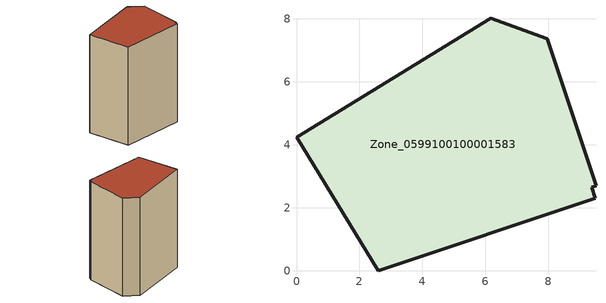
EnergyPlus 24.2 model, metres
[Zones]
Zone_0599100100001583
 floor ground (C_G): 0,4.24 6.17,8.02 7.96,7.36 9.52,2.71 9.38,2.65 9.49,2.31 2.59,0 z3.5
 wall outside (C_F): 6.17,8.02 0,4.24 2.59,0 9.49,2.31 9.38,2.65 9.52,2.71 7.96,7.36 6.17,8.02 z3.5:15.54
 roof outside (C_R): 9.49,2.31 9.38,2.65 9.52,2.71 7.96,7.36 6.17,8.02 0,4.24 2.59,0 z15.54
[BUILDING]
Pand.0599100100001583: North Axis=0; Terrain=City; Loads Convergence Tolerance Value=0.04; Temperature Convergence Tolerance Value=0.4; Solar Distribution=FullExterior; Maximum Number of Warmup Days=25; Minimum Number of Warmup Days=1
[Site:Location]
Rotterdam.The.Hague.AP_ZH_NLD Design_Conditions: Latitude=51.96; Longitude=4.45; Time Zone=1; Elevation=-4.5
[SITE:GROUNDTEMPERATURE:BUILDINGSURFACE]
18, 18, 18, 18, 18, 18, 18, 18, 18, 18, 18, 18
[MATERIAL] Thermal Absorptance=0.9; Solar Absorptance=0.7; Visible Absorptance=0.7
Name | Roughness | Thickness | Conductivity | Density | Specific Heat
G.TI.2006-2014 | MediumSmooth | 0.15 | 0.06 | 540 | 1210
F.TI.2006-2014 | Rough | 0.3 | 0.12 | 1920 | 840
R.TI.2006-2014 | MediumRough | 0.2 | 0.08 | 1500 | 1000
[CONSTRUCTION]
C_G: G.TI.2006-2014
C_F: F.TI.2006-2014
C_R: R.TI.2006-2014
[ZONE]
Zone_0599100100001583: Type=1; Multiplier=1; Ceiling Height=Autocalculate; Volume=Autocalculate; Floor Area=autocalculate; Part of Total Floor Area=Yes
[ZONEINFILTRATION:DESIGNFLOWRATE]
Infil_Zone_0599100100001583: Zone or ZoneList or Space or SpaceList=Zone_0599100100001583; Schedule=AlwaysOn; Design Flow Rate Calculation Method=Flow/Area; Flow Rate per Floor Area=0.0015; Constant Term Coefficient=1; Temperature Term Coefficient=0; Velocity Term Coefficient=0; Velocity Squared Term Coefficient=0
[HVACTEMPLATE:ZONE:IDEALLOADSAIRSYSTEM]
Zone_0599100100001583: Maximum Heating Supply Air Temperature=50; Minimum Cooling Supply Air Temperature=13; Maximum Heating Supply Air Humidity Ratio=0.0156; Minimum Cooling Supply Air Humidity Ratio=0.0077; Heating Limit=NoLimit; Cooling Limit=NoLimit; Dehumidification Control Type=ConstantSensibleHeatRatio; Cooling Sensible Heat Ratio=0.7; Dehumidification Setpoint=60; Humidification Control Type=None; Humidification Setpoint=30; Outdoor Air Method=None; Outdoor Air Flow Rate per Person=0.00944; Outdoor Air Flow Rate per Zone Floor Area=0; Outdoor Air Flow Rate per Zone=0; Demand Controlled Ventilation Type=None; Outdoor Air Economizer Type=NoEconomizer; Heat Recovery Type=None; Sensible Heat Recovery Effectiveness=0.7; Latent Heat Recovery Effectiveness=0.65
[ZONECONTROL:THERMOSTAT]
ThermostatControl_Zone_0599100100001583: Zone or ZoneList=Zone_0599100100001583; Control Type Schedule=DualSetpointControlType; Control 1=Thermostat_Zone_0599100100001583; Temperature Difference Between Cutout And Setpoint=0
[THERMOSTATSETPOINT:DUALSETPOINT]
Thermostat_Zone_0599100100001583: Heating Setpoint Temperature Schedule=HeatingSetpoint_Zone_0599100100001583; Cooling Setpoint Temperature Schedule=CoolingSetpoint_Zone_0599100100001583
[SCHEDULE:COMPACT]
HeatingSetpoint_Zone_0599100100001583: Through: 12/31, For: AllDays, Until: 24:00, 21
CoolingSetpoint_Zone_0599100100001583: Through: 12/31, For: AllDays, Until: 24:00, 24
DualSetpointControlType: Through: 12/31, For: AllDays, Until: 24:00, 4
AlwaysOn: Through: 12/31, For: AllDays, Until: 24:00, 1
